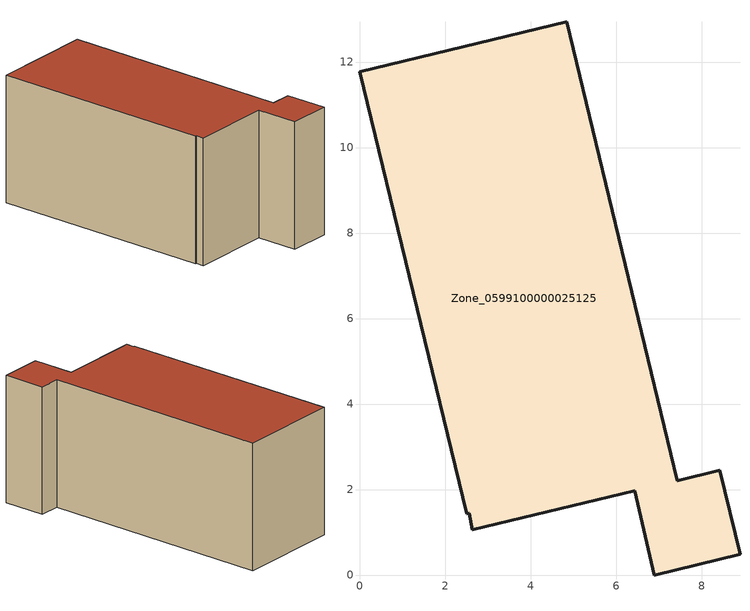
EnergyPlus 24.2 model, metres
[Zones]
Zone_0599100000025125
 floor ground (C_G): 2.56,1.44 2.51,1.43 0,11.77 4.85,12.94 7.43,2.21 8.42,2.45 8.9,0.49 6.9,0 6.44,1.97 2.64,1.06 z0
 wall outside (C_F): 6.9,0 8.9,0.49 8.42,2.45 7.43,2.21 4.85,12.94 0,11.77 2.51,1.43 2.56,1.44 2.64,1.06 6.44,1.97 6.9,0 z0:6.11
 roof outside (C_R): 2.56,1.44 2.64,1.06 6.44,1.97 6.9,0 8.9,0.49 8.42,2.45 7.43,2.21 4.85,12.94 0,11.77 2.51,1.43 z6.11
[BUILDING]
Pand.0599100000025125: North Axis=0; Terrain=City; Loads Convergence Tolerance Value=0.04; Temperature Convergence Tolerance Value=0.4; Solar Distribution=FullExterior; Maximum Number of Warmup Days=25; Minimum Number of Warmup Days=1
[Site:Location]
Rotterdam.The.Hague.AP_ZH_NLD Design_Conditions: Latitude=51.96; Longitude=4.45; Time Zone=1; Elevation=-4.5
[SITE:GROUNDTEMPERATURE:BUILDINGSURFACE]
18, 18, 18, 18, 18, 18, 18, 18, 18, 18, 18, 18
[MATERIAL] Thermal Absorptance=0.9; Solar Absorptance=0.7; Visible Absorptance=0.7
Name | Roughness | Thickness | Conductivity | Density | Specific Heat
G.TC.1975-1991 | MediumSmooth | 0.15 | 0.288461 | 540 | 1210
F.TC.1975-1991 | Rough | 0.3 | 0.230769 | 1920 | 840
R.TC.1975-1991 | MediumRough | 0.2 | 0.153846 | 1500 | 1000
[CONSTRUCTION]
C_G: G.TC.1975-1991
C_F: F.TC.1975-1991
C_R: R.TC.1975-1991
[ZONE]
Zone_0599100000025125: Type=1; Multiplier=1; Ceiling Height=Autocalculate; Volume=Autocalculate; Floor Area=autocalculate; Part of Total Floor Area=Yes
[ZONEINFILTRATION:DESIGNFLOWRATE]
Infil_Zone_0599100000025125: Zone or ZoneList or Space or SpaceList=Zone_0599100000025125; Schedule=AlwaysOn; Design Flow Rate Calculation Method=Flow/Area; Flow Rate per Floor Area=0.003; Constant Term Coefficient=1; Temperature Term Coefficient=0; Velocity Term Coefficient=0; Velocity Squared Term Coefficient=0
[HVACTEMPLATE:ZONE:IDEALLOADSAIRSYSTEM]
Zone_0599100000025125: Maximum Heating Supply Air Temperature=50; Minimum Cooling Supply Air Temperature=13; Maximum Heating Supply Air Humidity Ratio=0.0156; Minimum Cooling Supply Air Humidity Ratio=0.0077; Heating Limit=NoLimit; Cooling Limit=NoLimit; Dehumidification Control Type=ConstantSensibleHeatRatio; Cooling Sensible Heat Ratio=0.7; Dehumidification Setpoint=60; Humidification Control Type=None; Humidification Setpoint=30; Outdoor Air Method=None; Outdoor Air Flow Rate per Person=0.00944; Outdoor Air Flow Rate per Zone Floor Area=0; Outdoor Air Flow Rate per Zone=0; Demand Controlled Ventilation Type=None; Outdoor Air Economizer Type=NoEconomizer; Heat Recovery Type=None; Sensible Heat Recovery Effectiveness=0.7; Latent Heat Recovery Effectiveness=0.65
[ZONECONTROL:THERMOSTAT]
ThermostatControl_Zone_0599100000025125: Zone or ZoneList=Zone_0599100000025125; Control Type Schedule=DualSetpointControlType; Control 1=Thermostat_Zone_0599100000025125; Temperature Difference Between Cutout And Setpoint=0
[THERMOSTATSETPOINT:DUALSETPOINT]
Thermostat_Zone_0599100000025125: Heating Setpoint Temperature Schedule=HeatingSetpoint_Zone_0599100000025125; Cooling Setpoint Temperature Schedule=CoolingSetpoint_Zone_0599100000025125
[SCHEDULE:COMPACT]
HeatingSetpoint_Zone_0599100000025125: Through: 12/31, For: AllDays, Until: 24:00, 21
CoolingSetpoint_Zone_0599100000025125: Through: 12/31, For: AllDays, Until: 24:00, 24
DualSetpointControlType: Through: 12/31, For: AllDays, Until: 24:00, 4
AlwaysOn: Through: 12/31, For: AllDays, Until: 24:00, 1
